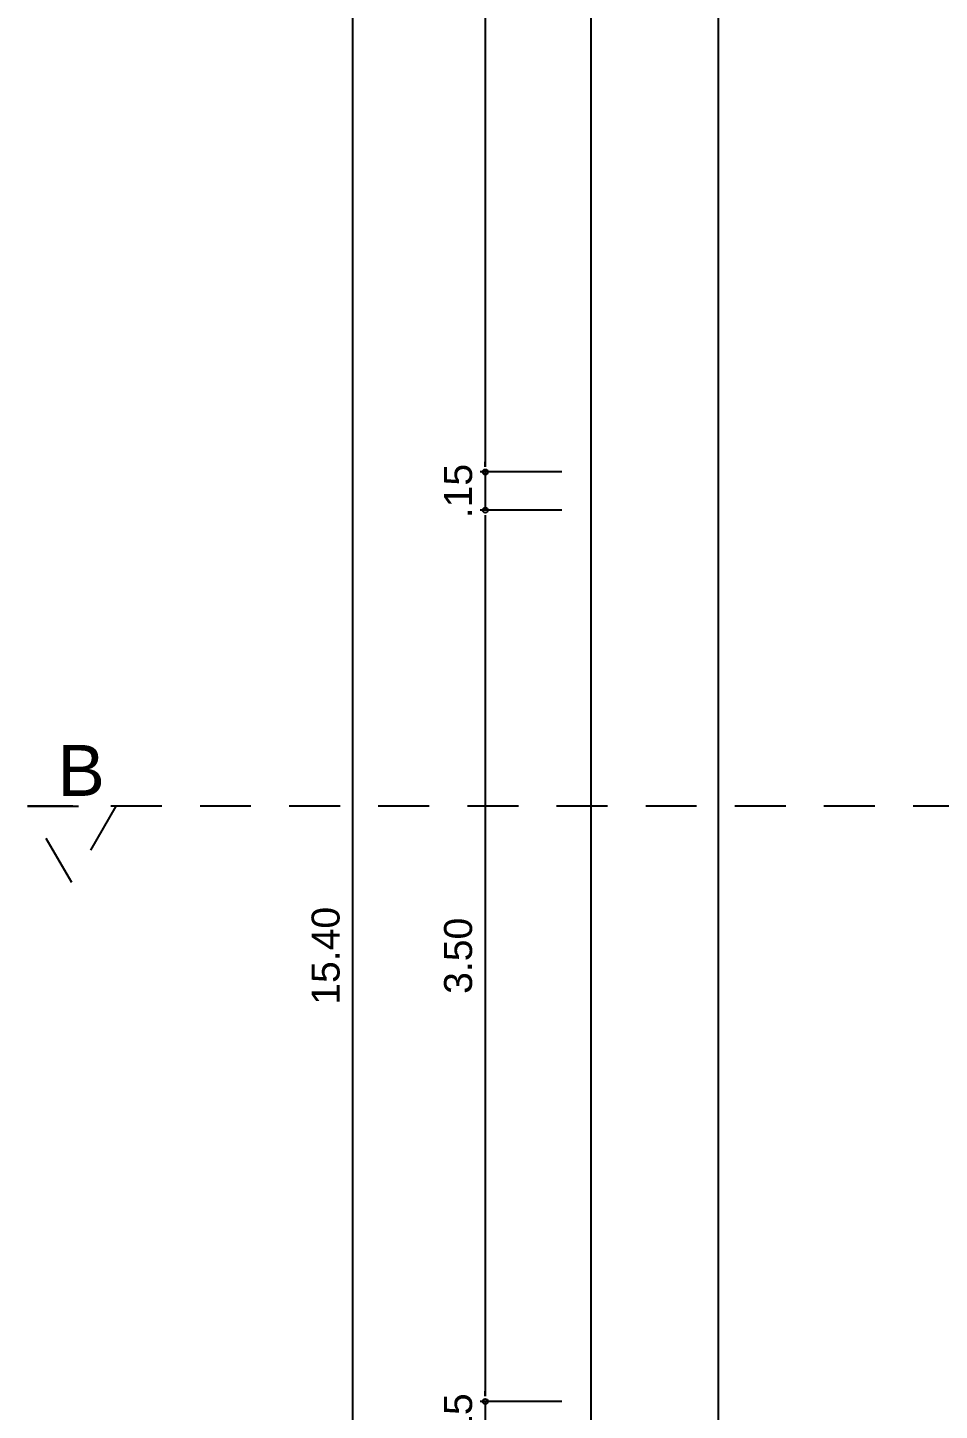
# Model space of a CAD drawing. Header units: millimetres. Extents: x 2125 to 3408, y 1171 to 1686.
# Drawn here: x 2412.9 to 2416.48, y 1445.12 to 1450.55 of the extents above; entities that cross this region are included whole.
import ezdxf

# ---------------------------------------------------------------- set-up
doc = ezdxf.new("R2010")
doc.units = ezdxf.units.MM
doc.linetypes.add('CONTORNO_QUADRO_T', pattern=[0.35, 0.2, -0.15])
for name, color, linetype in [('CALÇADA', 252, 'Continuous'), ('cotas', 7, 'Continuous'), ('linha de corte', 1, 'Continuous')]:
    doc.layers.add(name, color=color, linetype=linetype)
doc.styles.add('ROMANS', font='arial.ttf')
doc.styles.add('TEXTO1', font='swissko.ttf', dxfattribs={"width": 0.6, "height": 0.1})
doc.dimstyles.new('ESCALA75', dxfattribs={"dimtxt": 0.11, "dimasz": 0.02, "dimexe": 0.02, "dimexo": 0.04, "dimgap": 0.05, "dimtad": 1, "dimzin": 4, "dimdsep": 46, "dimtxsty": 'ROMANS', "dimblk1": 'PPC', "dimblk2": 'PPC', "dimsah": 1, "dimcen": 0.02, "dimclrd": 7, "dimclre": 7, "dimclrt": 3, "dimazin": 1, "dimtfac": 1, "dimtix": 1, "dimtmove": 0, "dimatfit": 3, "dimldrblk": 'PPC', "dimfxl": 0, "dimtolj": 1, "dimtzin": 12, "dimarcsym": 0})

# ---------------------------------------------------------------- blocks, each defined once
blk = doc.blocks.new('PPC')
at = {"color": 2}
blk.add_circle((0, 0), 0.5, dxfattribs=at)
blk = doc.blocks.new('*D847')
at = {"layer": 'cotas', "color": 7, "lineweight": -2, "transparency": 16777216}
for p, q in [((2414.993, 1448.6506), (2414.673, 1448.6506)), ((2414.693, 1448.6306), (2414.693, 1445.1706)), ((2414.993, 1445.1506), (2414.673, 1445.1506))]:
    blk.add_line(p, q, dxfattribs=at)
at = {"layer": 'DEFPOINTS', "color": 0, "transparency": 16777216}
for p in [(2415.3226, 1448.6506), (2414.693, 1445.1506), (2415.3226, 1445.1506)]:
    blk.add_point(p, dxfattribs=at)
at = {"layer": 'cotas', "color": 7, "lineweight": -2, "transparency": 16777216, "xscale": 0.02, "yscale": 0.02, "zscale": 0.02}
for p, rotation in [((2414.693, 1448.6506), 90), ((2414.693, 1445.1506), 270)]:
    blk.add_blockref('PPC', p, dxfattribs=dict(at, rotation=rotation))
at = {"layer": 'cotas', "color": 3, "transparency": 16777216, "insert": (2414.5868, 1446.9006), "char_height": 0.11, "attachment_point": 5, "rotation": 90, "style": 'ROMANS'}
blk.add_mtext('\\A1;3.50', dxfattribs=at)
blk = doc.blocks.new('*D848')
at = {"layer": 'cotas', "color": 7, "lineweight": -2, "transparency": 16777216}
for p, q in [((2414.993, 1445.1506), (2414.673, 1445.1506)), ((2414.693, 1445.1706), (2414.693, 1445.1906)), ((2414.693, 1445.1506), (2414.693, 1445.0006)), ((2414.993, 1445.0006), (2414.673, 1445.0006)), ((2414.693, 1444.9806), (2414.693, 1444.9606))]:
    blk.add_line(p, q, dxfattribs=at)
at = {"layer": 'DEFPOINTS', "color": 0, "transparency": 16777216}
for p in [(2415.3226, 1445.1506), (2414.693, 1445.0006), (2415.3289, 1445.0006)]:
    blk.add_point(p, dxfattribs=at)
at = {"layer": 'cotas', "color": 7, "lineweight": -2, "transparency": 16777216, "xscale": 0.02, "yscale": 0.02, "zscale": 0.02}
for p, rotation in [((2414.693, 1445.1506), 270), ((2414.693, 1445.0006), 90)]:
    blk.add_blockref('PPC', p, dxfattribs=dict(at, rotation=rotation))
at = {"layer": 'cotas', "color": 3, "transparency": 16777216, "insert": (2414.5869, 1445.0756), "char_height": 0.11, "attachment_point": 5, "rotation": 90, "style": 'ROMANS'}
blk.add_mtext('\\A1;.15', dxfattribs=at)
blk = doc.blocks.new('*D900')
at = {"layer": 'cotas', "color": 7, "lineweight": -2, "transparency": 16777216}
for p, q in [((2414.993, 1454.4506), (2414.673, 1454.4506)), ((2414.693, 1454.4306), (2414.693, 1448.8206)), ((2414.993, 1448.8006), (2414.673, 1448.8006))]:
    blk.add_line(p, q, dxfattribs=at)
at = {"layer": 'DEFPOINTS', "color": 0, "transparency": 16777216}
for p in [(2415.3226, 1454.4506), (2414.693, 1448.8006), (2415.3226, 1448.8006)]:
    blk.add_point(p, dxfattribs=at)
at = {"layer": 'cotas', "color": 7, "lineweight": -2, "transparency": 16777216, "xscale": 0.02, "yscale": 0.02, "zscale": 0.02}
for p, rotation in [((2414.693, 1454.4506), 90), ((2414.693, 1448.8006), 270)]:
    blk.add_blockref('PPC', p, dxfattribs=dict(at, rotation=rotation))
at = {"layer": 'cotas', "color": 3, "transparency": 16777216, "insert": (2414.5869, 1451.6256), "char_height": 0.11, "attachment_point": 5, "rotation": 90, "style": 'ROMANS'}
blk.add_mtext('\\A1;5.65', dxfattribs=at)
blk = doc.blocks.new('*D901')
at = {"layer": 'cotas', "color": 7, "lineweight": -2, "transparency": 16777216}
for p, q in [((2414.693, 1448.8206), (2414.693, 1448.8406)), ((2414.993, 1448.8006), (2414.673, 1448.8006)), ((2414.693, 1448.8006), (2414.693, 1448.6506)), ((2414.993, 1448.6506), (2414.673, 1448.6506)), ((2414.693, 1448.6306), (2414.693, 1448.6106))]:
    blk.add_line(p, q, dxfattribs=at)
at = {"layer": 'DEFPOINTS', "color": 0, "transparency": 16777216}
for p in [(2415.3226, 1448.8006), (2414.693, 1448.6506), (2415.3226, 1448.6506)]:
    blk.add_point(p, dxfattribs=at)
at = {"layer": 'cotas', "color": 7, "lineweight": -2, "transparency": 16777216, "xscale": 0.02, "yscale": 0.02, "zscale": 0.02}
for p, rotation in [((2414.693, 1448.8006), 270), ((2414.693, 1448.6506), 90)]:
    blk.add_blockref('PPC', p, dxfattribs=dict(at, rotation=rotation))
at = {"layer": 'cotas', "color": 3, "transparency": 16777216, "insert": (2414.5869, 1448.7256), "char_height": 0.11, "attachment_point": 5, "rotation": 90, "style": 'ROMANS'}
blk.add_mtext('\\A1;.15', dxfattribs=at)
blk = doc.blocks.new('*D903')
at = {"layer": 'cotas', "color": 7, "lineweight": -2, "transparency": 16777216}
for p, q in [((2414.4726, 1454.6006), (2414.1526, 1454.6006)), ((2414.1726, 1439.2206), (2414.1726, 1454.5806)), ((2414.4726, 1439.2006), (2414.1526, 1439.2006))]:
    blk.add_line(p, q, dxfattribs=at)
at = {"layer": 'DEFPOINTS', "color": 0, "transparency": 16777216}
for p in [(2414.1726, 1454.6006), (2415.1726, 1454.6006), (2415.1726, 1439.2006)]:
    blk.add_point(p, dxfattribs=at)
at = {"layer": 'cotas', "color": 7, "lineweight": -2, "transparency": 16777216, "xscale": 0.02, "yscale": 0.02, "zscale": 0.02}
for p, rotation in [((2414.1726, 1454.6006), 90), ((2414.1726, 1439.2006), 270)]:
    blk.add_blockref('PPC', p, dxfattribs=dict(at, rotation=rotation))
at = {"layer": 'cotas', "color": 3, "transparency": 16777216, "insert": (2414.0665, 1446.9006), "char_height": 0.11, "attachment_point": 5, "rotation": 90, "style": 'ROMANS'}
blk.add_mtext('\\A1;15.40', dxfattribs=at)

msp = doc.modelspace()

# ---------------------------------------------------------------- linework, layer by layer
at = {"linetype": 'Continuous'}
msp.add_line((2415.1079, 1457.1006), (2415.1079, 1433.2706), dxfattribs=at)
at = {"layer": 'CALÇADA'}
msp.add_line((2415.6079, 1455.6006), (2415.6079, 1438.2006), dxfattribs=at)
at = {"layer": 'linha de corte', "linetype": 'CONTORNO_QUADRO_T'}
msp.add_line((2477.4728, 1447.4882), (2412.8958, 1447.4882), dxfattribs=at)
msp.add_lwpolyline([(2413.069, 1447.1882), (2412.8958, 1447.4882), (2413.2422, 1447.4882)], close=True, dxfattribs=at)

# ---------------------------------------------------------------- texts
at = {"layer": 'linha de corte', "ltscale": 0.0001, "insert": (2413.0127, 1447.7286), "char_height": 0.12, "width": 0.619452, "attachment_point": 1, "style": 'TEXTO1'}
msp.add_mtext('{\\fSansSerif|b0|i0|c2|p2;\\H1.6667x;\\W1;B}', dxfattribs=at)

# ---------------------------------------------------------------- dimensions: what is measured, and where the dimension line sits
at = {"layer": 'cotas'}
for base, p1, p2, picture, middle in [((2414.1726, 1454.6006), (2415.1726, 1439.2006), (2415.1726, 1454.6006), '*D903', (2414.0665, 1446.9006)), ((2414.693, 1448.8006), (2415.3226, 1454.4506), (2415.3226, 1448.8006), '*D900', (2414.5869, 1451.6256))]:
    dim = msp.add_linear_dim(base=base, p1=p1, p2=p2, angle=90, dimstyle='ESCALA75', dxfattribs=at)
    dim.commit()
    dim.dimension.update_dxf_attribs({"geometry": picture, "text_midpoint": middle})
for base, p1, p2, picture, middle in [((2414.693, 1448.6506), (2415.3226, 1448.8006), (2415.3226, 1448.6506), '*D901', (2414.5869, 1448.7256)), ((2414.693, 1445.1506), (2415.3226, 1448.6506), (2415.3226, 1445.1506), '*D847', (2414.5868, 1446.9006)), ((2414.693, 1445.0006), (2415.3226, 1445.1506), (2415.3289, 1445.0006), '*D848', (2414.5869, 1445.0756))]:
    dim = msp.add_linear_dim(base=base, p1=p1, p2=p2, angle=90, dimstyle='ESCALA75', override={"dimtmove": 1}, dxfattribs=at)
    dim.commit()
    dim.dimension.update_dxf_attribs({"geometry": picture, "text_midpoint": middle})

doc.saveas('drawing.dxf')
